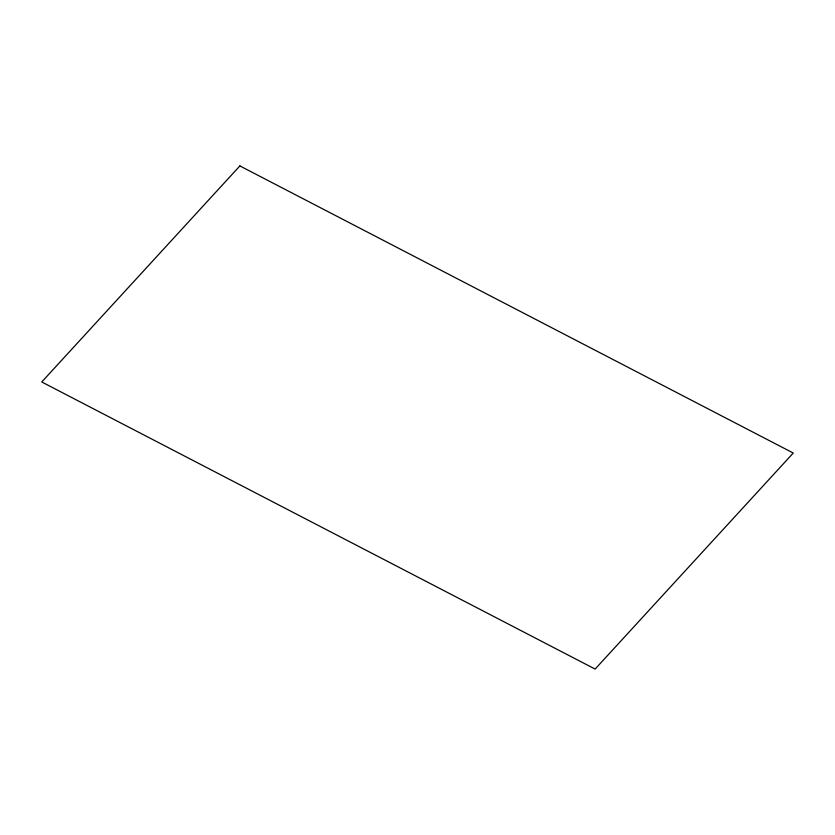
<?xml version="1.0" encoding="UTF-8"?>
<svg xmlns="http://www.w3.org/2000/svg" width="835" height="835" viewBox="0 0 835 835"><rect width="100%" height="100%" fill="white"/><g stroke="black" fill="none" stroke-linecap="round" stroke-linejoin="round"><path stroke-width="1.25" d="M239.875 165.925L41.75 381.971L595.125 669.075L793.25 453.029L239.875 165.925"/></g></svg>
